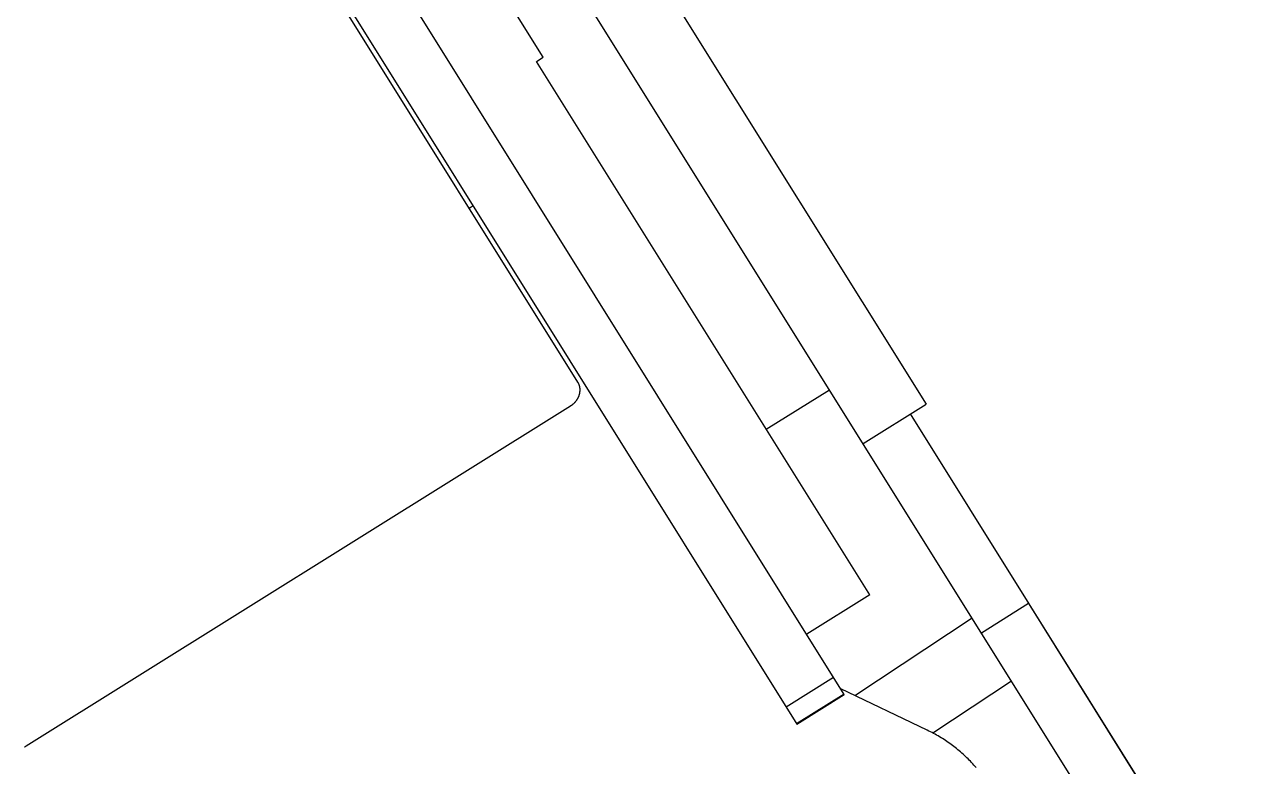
# Model space of a CAD drawing. Extents: x -79364 to 3230, y 28528 to 72157.
# Drawn here: x -66889.9 to -66758.6, y 55157.9 to 55237.7 of the extents above; entities that cross this region are included whole.
import ezdxf

# ---------------------------------------------------------------- set-up
doc = ezdxf.new("R2010")
doc.units = 0
doc.header["$LTSCALE"] = 500
doc.linetypes.add('CENTER', pattern=[7, 4, -1, 1, -1])
doc.layers.get('0').update_dxf_attribs({"linetype": 'CONTINUOUS'})
doc.layers.add('S0CO1', color=1, linetype='CONTINUOUS')

# ---------------------------------------------------------------- blocks, each defined once
blk = doc.blocks.new('PK65002M m platform_side')
at = {"linetype": 'Continuous'}
for p, q in [((-9835.43, 6061.13), (-9885.82, 6141.77)), ((-9806.8, 6027.57), (-9878.14, 6141.75)), ((-9883.23, 6138.57), (-9811.89, 6024.39)), ((-9839.15, 6096.06), (-9856.13, 6123.23)), ((-9834.03, 6116.45), (-9798.01, 6058.79)), ((-9763.57, 5988.58), (-9840.82, 6112.21)), ((-9839.88, 6095.6), (-9839.15, 6096.06)), ((-9804.05, 6038.28), (-9839.88, 6095.6)), ((-9846.68, 6080.08), (-9847.11, 6079.82)), ((-9815.18, 6056.08), (-9808.4, 6060.32)), ((-9894.72, 6022.04), (-9836.21, 6058.6)), ((-9804.79, 6054.55), (-9798.01, 6058.79)), ((-9771.06, 6011.89), (-9799.7, 6057.73)), ((-9804.05, 6038.28), (-9810.84, 6034.04)), ((-9792.07, 6034.2), (-9786.99, 6037.38)), ((-9768.12, 6007.18), (-9786.83, 6037.12)), ((-9805.68, 6027.45), (-9793.07, 6035.8)), ((-9813.04, 6026.24), (-9807.95, 6029.42)), ((-9788.83, 6029.01), (-9797.28, 6023.42)), ((-9797.88, 6023.72), (-9807.16, 6028.16)), ((-9811.92, 6024.45), (-9806.83, 6027.63)), ((-9811.89, 6024.39), (-9806.8, 6027.57))]:
    blk.add_line(p, q, dxfattribs=at)
for points in [[(-9836.21, 6058.6), (-9836.18, 6058.62), (-9836.15, 6058.64), (-9836.11, 6058.66), (-9836.08, 6058.68), (-9836.05, 6058.7), (-9836.02, 6058.73), (-9835.99, 6058.75), (-9835.97, 6058.77), (-9835.94, 6058.8), (-9835.91, 6058.82), (-9835.88, 6058.85), (-9835.85, 6058.87), (-9835.83, 6058.9), (-9835.8, 6058.92), (-9835.77, 6058.95), (-9835.75, 6058.98), (-9835.72, 6059), (-9835.7, 6059.03), (-9835.68, 6059.06), (-9835.65, 6059.09), (-9835.63, 6059.12), (-9835.61, 6059.15), (-9835.58, 6059.18), (-9835.56, 6059.2), (-9835.54, 6059.23), (-9835.52, 6059.26), (-9835.5, 6059.3), (-9835.48, 6059.33), (-9835.46, 6059.36), (-9835.45, 6059.39), (-9835.43, 6059.42), (-9835.41, 6059.45), (-9835.4, 6059.48), (-9835.38, 6059.52), (-9835.37, 6059.55), (-9835.35, 6059.58), (-9835.34, 6059.61), (-9835.32, 6059.65), (-9835.31, 6059.68), (-9835.3, 6059.71), (-9835.29, 6059.75), (-9835.28, 6059.78), (-9835.27, 6059.81), (-9835.26, 6059.85), (-9835.25, 6059.88), (-9835.24, 6059.91), (-9835.23, 6059.95), (-9835.23, 6059.98), (-9835.22, 6060.01), (-9835.22, 6060.05), (-9835.21, 6060.08), (-9835.21, 6060.12), (-9835.2, 6060.15), (-9835.2, 6060.18), (-9835.2, 6060.22), (-9835.2, 6060.25), (-9835.2, 6060.29), (-9835.2, 6060.32), (-9835.2, 6060.35), (-9835.2, 6060.39), (-9835.2, 6060.42), (-9835.2, 6060.45), (-9835.21, 6060.49), (-9835.21, 6060.52), (-9835.22, 6060.55), (-9835.22, 6060.58), (-9835.23, 6060.62), (-9835.24, 6060.65), (-9835.24, 6060.68), (-9835.25, 6060.71), (-9835.26, 6060.74), (-9835.27, 6060.77), (-9835.28, 6060.81), (-9835.29, 6060.84), (-9835.3, 6060.87), (-9835.31, 6060.9), (-9835.32, 6060.93), (-9835.34, 6060.96), (-9835.35, 6060.99), (-9835.37, 6061.02), (-9835.38, 6061.04), (-9835.4, 6061.07), (-9835.41, 6061.1), (-9835.43, 6061.13)], [(-9792.64, 6019.71), (-9792.76, 6019.85), (-9792.88, 6019.98), (-9793, 6020.12), (-9793.12, 6020.25), (-9793.25, 6020.39), (-9793.37, 6020.52), (-9793.5, 6020.65), (-9793.63, 6020.77), (-9793.76, 6020.9), (-9793.9, 6021.03), (-9794.03, 6021.15), (-9794.17, 6021.27), (-9794.31, 6021.39), (-9794.45, 6021.51), (-9794.59, 6021.63), (-9794.73, 6021.75), (-9794.88, 6021.86), (-9795.02, 6021.97), (-9795.17, 6022.08), (-9795.32, 6022.19), (-9795.47, 6022.3), (-9795.62, 6022.41), (-9795.77, 6022.51), (-9795.93, 6022.62), (-9796.08, 6022.72), (-9796.24, 6022.82), (-9796.4, 6022.91), (-9796.56, 6023.01), (-9796.72, 6023.11), (-9796.88, 6023.2), (-9797.04, 6023.29), (-9797.21, 6023.38), (-9797.37, 6023.47), (-9797.54, 6023.55), (-9797.71, 6023.64), (-9797.88, 6023.72)], [(-9894.92, 6021.93), (-9894.89, 6021.94), (-9894.85, 6021.96), (-9894.82, 6021.98), (-9894.79, 6022), (-9894.76, 6022.02), (-9894.72, 6022.04)]]:
    blk.add_lwpolyline(points, dxfattribs=at)
blk.add_arc((-9786.57, 6037.28), 0.3, 207.4622, 212.0003, dxfattribs=at)

msp = doc.modelspace()

# ---------------------------------------------------------------- block references
at = {"layer": 'S0CO1', "color": 0, "linetype": 'CENTER'}
msp.add_blockref('PK65002M m platform_side', (-56995.028, 49138.088), dxfattribs=at)

doc.saveas('drawing.dxf')
